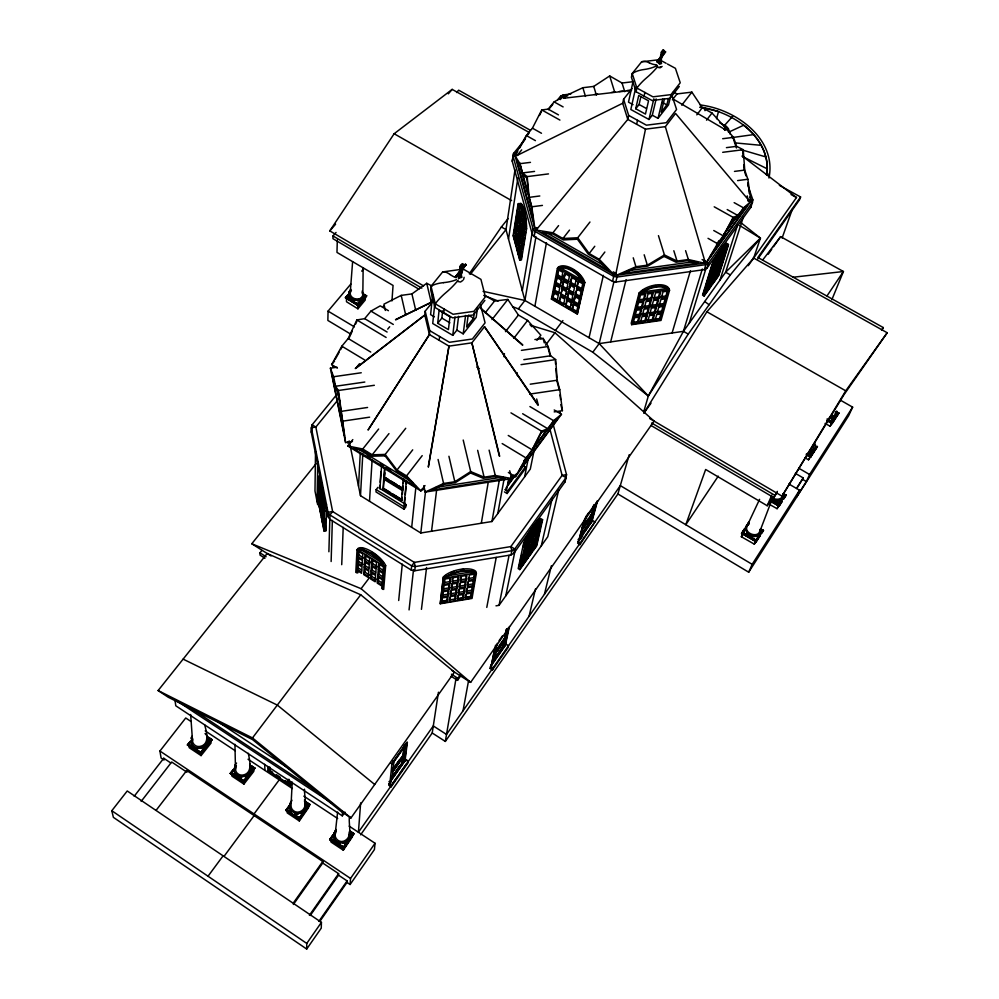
<?xml version="1.0" encoding="UTF-8"?>
<svg xmlns="http://www.w3.org/2000/svg" width="999" height="999" viewBox="0 0 999 999"><rect width="100%" height="100%" fill="white"/><g stroke="black" fill="none" stroke-linecap="round" stroke-linejoin="round"><path stroke-width="1.5" d="M289.573 812.112L287.138 810.489L287.175 812.874L299.325 820.966L299.325 818.606L301.698 815.196M294.443 814.66L299.325 817.906L294.443 814.385M466.046 264.61L461.988 269.63L461.263 269.218L465.322 264.186L466.046 264.61L461.463 271.116L460.651 277.472M337.612 812.075L335.127 834.527C334.715 839.06 339.535 842.756 343.818 841.17C353.471 837.362 348.089 824.3 349.513 816.782M553.084 424.063L566.52 474.65L564.934 482.042L513.898 553.196L511.013 554.932L414.76 570.766L411.238 570.067L329.832 519.28L327.909 516.608L311.301 432.305L311.351 427.747L312.125 424.787L336.413 394.967M306.705 949.05L306.755 943.418L321.428 922.364L127.235 790.971L111.801 810.738L113.374 817.344L306.705 949.05L321.253 928.146L321.428 922.364M352.61 261.75L350.224 292.732C349.588 299.388 361.288 301.848 362.824 295.08L363.149 267.632M315.522 451.411L314.985 490.971L317.682 504.757M317.095 501.76L317.719 461.426M318.756 503.396L318.856 497.902L319.705 508.229L318.756 503.396L320.592 503.109M320.13 510.402L320.229 504.945L321.079 515.259L320.13 510.402L321.965 510.114M320.254 503.808L320.354 498.276L321.203 508.691L320.254 503.808L322.103 503.508M320.379 497.127L320.479 491.52L321.341 502.022L320.379 497.127L322.24 496.828M320.504 490.359L320.604 484.69L321.466 495.279L320.504 490.359L322.377 490.072M321.503 517.445L321.616 512L322.452 522.327L321.503 517.445L323.351 517.157M321.641 510.876L321.74 505.369L322.59 515.771L321.641 510.876L323.489 510.576M321.765 504.22L321.878 498.651L322.727 509.14L321.765 504.22L323.626 503.933M323.164 511.351L323.276 505.806L324.138 516.296L323.164 511.351L325.037 511.051M323.301 504.645L323.426 499.038L324.275 509.615L323.301 504.645L325.187 504.358M350.811 284.078L328.059 311.139L327.859 320.442L350.537 334.016M324.038 531.056L324.638 504.545A17.557 1.536 81.4 0 0 321.915 484.965A17.557 1.536 81.4 0 0 318.993 475.874L318.544 502.872L324.038 531.056L325.886 530.769L326.461 507.367M325.936 518.493L325.849 522.589L325.125 518.906M336.039 232.455L332.992 235.976L332.929 238.674L418.906 289.161M327.909 516.608L328.022 512.275L311.351 427.747L315.846 427.072L337.212 400.799M337.312 240.035L336.975 252.422L393.057 285.452L391.958 300.911M328.883 551.76L329.945 514.96L332.63 511.538L315.846 427.072L312.125 424.787L311.301 432.305M331.131 561.513L332.355 520.442M293.369 904.47L322.727 863.024L322.777 861.475L186.713 770.504L156.206 810.201M346.653 297.315L358.142 304.42L346.653 297.315L348.489 295.13M234.041 770.816L234.128 768.693M348.813 296.74L349.051 291.858L350.761 289.298M341.72 564.685L343.219 527.347M357.929 308.816L358.129 305.282L346.503 298.102L346.491 301.748L357.929 308.816L365.222 300.062L365.534 296.403M292.22 782.08L291.034 805.244C290.572 809.752 295.392 813.373 299.613 811.825C308.953 808.441 304.058 796.29 304.495 789.222M365.472 295.254L358.142 304.42M191.184 740.172L191.546 744.255M358.529 486.188L360.289 452.722M310.252 915.496L338.524 875.174L338.611 873.65L322.727 863.024M174.975 699.999L175.774 705.781L342.307 815.858L342.545 811.488M355.781 572.464L357.018 549.787L358.117 548.351A17.82 6.681 37.3 0 1 372.227 551.96A17.82 6.681 37.3 0 1 385.664 565.571L383.678 589.46M534.328 449.313L530.294 469.105L491.933 521.528L420.804 532.991L360.502 495.704L362.799 453.858M356.83 572.989L356.968 570.379L361.626 573.301M357.03 569.293L357.33 563.998L362.013 566.945L361.688 572.215L357.03 569.293L358.117 567.869L358.341 563.898M357.392 562.899L357.679 557.554L362.4 560.501L362.075 565.846L357.392 562.899L358.479 561.475L358.703 557.454M357.742 556.431L358.042 551.011L362.787 553.983L362.462 559.39L357.742 556.431L358.841 555.007L359.066 550.936M357.829 572.877L357.979 570.267M334.79 842.182L330.969 839.597L330.994 842.032L343.294 850.224L343.456 847.901M339.76 844.792L343.469 847.252L346.541 842.494M363.773 573.526L364.111 568.256L368.806 571.203L368.444 576.46L363.773 573.526L364.86 572.102L365.11 568.144M364.173 567.157L364.51 561.825L369.23 564.785L368.868 570.104L364.173 567.157L365.259 565.734L365.509 561.725M364.573 560.714L364.91 555.307L369.667 558.279L369.305 563.673L364.573 560.714L365.671 559.278L365.921 555.219M369.505 501.261L372.14 459.577M319.73 921.54L347.003 882.429L347.103 880.906L338.524 875.174M377.972 487.3L376.161 489.635L376.011 491.945L404.046 509.228L405.844 506.88L406.056 504.595L379.245 488.086M370.542 577.772L370.904 572.514L375.599 575.461L375.212 580.706L370.542 577.772L371.616 576.348L371.89 572.402M370.979 571.428L371.341 566.108L376.074 569.068L375.686 574.375L370.979 571.428L372.065 569.992L372.34 566.008M371.416 564.997L371.79 559.615L376.561 562.599L376.161 567.969L371.416 564.997L372.515 563.561L372.789 559.527M347.003 882.429L350.1 884.515L350.537 878.433L375.05 843.268L349.151 826.136M352.56 834.465L352.385 836.787L343.294 850.224M351.086 836.013L352.622 833.503L351.111 835.751M379.932 485.327L379.72 488.374L380.157 487.812M380.157 482.267L380.919 471.59M379.932 488.811L381.556 466.283M382.954 489.448L383.728 479.108L402.322 490.534L401.373 500.799L382.954 489.448L383.728 488.436M399.213 486.088L403.209 488.536L402.422 489.572L383.791 478.134L384.54 468.156M384.165 478.533L383.391 488.886L401.81 500.224L402.085 497.29M384.99 467.582L384.24 477.559L402.859 488.986L403.121 486.163M384.915 472.839L384.428 477.31L403.047 488.748M377.31 582.017L377.709 576.785L382.417 579.745L381.993 584.964L377.31 582.017L378.384 580.594L378.683 576.66M377.784 575.699L378.196 570.392L382.929 573.364L382.505 578.658L377.784 575.699L378.871 574.263L379.183 570.292M378.284 569.293L378.683 563.923L383.454 566.908L383.017 572.265L378.284 569.293L379.37 567.857L379.682 563.823M360.651 802.884L358.416 832.267L397.639 776.573M363.249 296.204L362.2 290.996M381.693 588.623L381.905 586.038L377.222 583.104M382.729 589.398L384.565 567.02L385.664 565.571M348.926 294.081L349.088 291.895M349.925 836.051L349.775 831.33M766.832 174.775C771.952 137.35 732.754 111.501 700.087 107.118M402.422 489.572L403.334 479.67M402.36 494.355L402.772 489.96M403.384 483.341L403.771 479.095M404.046 505.244L406.318 481.456M404.046 509.228L404.27 506.943L406.056 504.595M405.057 497.589L404.483 503.621L404.907 503.059M405.344 494.567L406.069 487.012M406.356 483.991L406.643 480.969M431.618 303.209L425.199 311.164L424.812 315.072L429.433 334.553L448.976 346.129L471.878 342.844L484.515 326.71L538.261 404.97L536.688 398.988M306.006 804.195L305.032 808.878M398.688 600.499L402.285 564.185M375.05 843.268L374.413 849.575L350.1 884.515M432.667 294.48L430.606 314.635L434.378 316.858M368.294 429.682L429.433 334.553L429.82 330.694L425.199 311.164M289.947 804.183C287.325 813.623 301.748 816.957 305.045 808.428M434.815 303.446L432.729 323.514L452.747 335.339L456.88 330.12L458.591 316.296M411.688 527.347L415.959 486.426M484.89 300.399L473.426 314.91L452.647 317.844L434.902 307.405L435.277 303.821L431.044 286.238L442.682 271.915L463.286 269.093L480.931 279.358L485.402 296.828L473.901 311.351L453.071 314.285L435.277 303.821M248.301 753.283C249.6 760.189 253.234 773.189 242.932 775.062C239.335 775.724 235.502 773.001 235.489 769.23L234.94 744.33M437.699 323.276L439.085 310.402L449.937 316.783L448.426 329.62L437.699 323.276L441.858 318.082L442.657 310.914M411.238 570.067L411.688 565.896L414.31 562.4L510.839 546.59L514.76 549L513.898 553.196M388.936 783.716L388.761 785.264L391.158 786.825L408.141 762.687L408.354 761.113L405.969 759.565L388.936 783.716L391.333 785.276L391.158 786.825M235.489 769.23L236.376 765.646M409.066 609.914L413.511 569.667M439.185 340.334L439.622 336.488M392.57 768.181L392.27 770.903L403.546 754.957L404.732 745.291M414.76 570.766L415.222 566.595L414.31 562.4L332.63 511.538L328.022 512.275L329.945 514.96L411.688 565.896L415.222 566.595L511.85 550.736L514.76 549L565.983 477.672L562.125 475.349L549.925 429.195M443.768 312.625L444.168 309.053M402.659 758.129L402.147 762.362L403.184 763.024L404.046 755.993L392.782 771.94L392.008 778.87L390.971 778.196M392.857 771.29L393.931 761.762L405.319 745.666L404.133 755.331L392.857 771.29L391.808 770.604L393.544 768.144M420.804 532.991L425.549 491.183M455.532 276.748L459.615 271.691L460.339 272.115L456.256 277.173L455.532 276.748L459.665 271.191L459.99 266.396L462.2 263.649L462.924 264.073L461.263 269.193M456.256 277.173L460.389 271.616L460.714 266.82L462.924 264.073M452.747 335.339L454.982 316.945M403.758 749.138L403.084 754.657L404.133 755.331M402.859 758.266L402.347 762.487L392.033 777.11M404.47 745.117L403.296 754.794L392.02 770.741M403.284 757.017L402.597 762.649L391.421 778.483M421.441 609.353L426.585 567.519M431.543 531.256L436.575 490.472M204.67 724.862C206.493 731.593 210.277 744.642 199.85 746.453C195.579 747.352 191.383 743.169 192.732 738.898M461.463 271.116C459.115 269.942 465.047 266.296 465.259 264.685L465.322 264.186M405.781 751.623L404.62 760.913L389.972 781.68M406.168 748.526L406.943 742.332L391.983 763.448L389.997 782.205L388.961 781.53M405.769 761.151L405.969 759.565M456.88 330.12L463.199 333.853L465.571 315.447M656.967 61.788L660.252 57.667L661.138 58.104L657.617 62.15L656.967 61.788L660.364 57.168L661.35 52.185L663.136 49.95L663.786 50.3L662.075 55.807L665.559 51.811L664.909 51.461L661.425 55.457L662.3 55.907M468.119 315.622L466.62 327.023L473.588 318.206L474.363 312.475M660.376 57.13C662.212 58.441 661.425 53.159 662.012 52.535L663.786 50.3M525.312 139.098L513.573 153.396L512.237 161.226L532.28 234.253L534.203 236.588L612.512 281.381L615.809 282.03L704.357 269.63L706.955 268.169L750.786 207.417L751.136 204.832M477.472 308.092L476.198 317.357L463.199 333.853M443.394 576.947L440.247 603.771L472.04 598.438L476.373 573.289L475.961 571.553A17.857 7.243 -13.2 0 0 460.452 569.343A17.857 7.243 -13.2 0 0 443.394 576.947L440.247 603.771M441.546 603.046L442.282 597.939L447.814 597.015L447.053 602.122L441.546 603.046L441.533 598.776M442.432 596.878L443.169 591.72L448.726 590.784L447.964 595.953L442.432 596.878L442.594 591.283M443.119 587.612L443.481 584.989M444.018 581.268L444.393 578.621M447.053 602.122L447.24 596.578M447.964 595.953L448.151 590.359M448.888 589.71L449.662 584.477L444.056 585.414L443.319 590.646L448.888 589.71L449.075 584.065M449.825 583.391L450.611 578.096L444.967 579.033L444.218 584.328L449.825 583.391L450.012 577.684M449.513 601.71L450.287 596.603L455.806 595.679L455.02 600.786L449.513 601.71L449.513 597.439M450.449 595.541L451.223 590.372L456.78 589.447L455.981 594.617L450.449 595.541L450.449 591.233M451.386 589.298L452.172 584.065L457.767 583.141L456.943 588.374L451.386 589.298L451.585 583.641M452.135 579.919L452.535 577.272M514.985 169.892L505.993 229.608L524.912 300.462L599.175 343.606L648.326 395.991L643.756 411.713M360.614 834.839L432.217 733.004L438.449 692.232M508.503 239.023L517.869 178.022M455.02 600.786L455.219 595.242M455.981 594.617L456.193 589.023M456.943 588.374L457.167 582.717M457.929 582.042L458.753 576.748L453.121 577.684L452.335 582.979L457.929 582.042L458.154 576.336M518.056 204.046L513.124 235.614L519.717 260.165L521.416 259.94L526.598 228.709A16.508 3.334 82.5 0 0 524.175 210.127A16.508 3.334 82.5 0 0 519.792 203.821L518.056 204.046A16.508 3.322 82.5 0 1 522.44 210.352A16.508 3.322 82.5 0 1 524.85 228.933L519.717 260.165M518.056 217.432L514.61 240.11L513.474 235.901L514.485 229.47L515.621 233.704M515.834 232.367L514.697 228.134L515.709 221.641L516.858 225.886M517.07 224.538L515.921 220.28L516.958 213.711L518.119 217.969M519.53 208.129L518.331 216.608L517.17 212.337L518.219 205.694L519.38 209.965M457.48 600.374L458.279 595.267L463.798 594.343L462.962 599.45L457.48 600.374L457.492 596.103M458.454 594.205L459.265 589.035L464.822 588.099L463.973 593.281L458.454 594.205L458.466 589.897M459.44 587.949L460.264 582.717L465.846 581.793L464.997 587.025L459.44 587.949L459.453 583.616M460.439 581.63L461.276 576.323L466.895 575.399L466.021 580.706L460.439 581.63L460.452 577.247M521.003 215.634L516.258 246.241L515.122 242.008L516.133 235.602L517.282 239.847M517.494 238.511L516.346 234.266L517.382 227.784L518.531 232.043M518.743 230.694L517.594 226.436L518.631 219.88L519.792 224.151M520.017 222.789L518.843 218.519L519.905 211.875L521.066 216.171M660.589 59.878L661.525 56.069L664.909 51.461M516.77 248.139L517.794 241.746L518.943 246.016L517.907 252.385L516.77 248.139L518.469 247.914L518.881 245.354M518.006 240.422L519.043 233.953L520.204 238.237L519.155 244.68L518.006 240.422L519.717 240.185L520.142 237.6M519.268 232.605L520.317 226.074L521.478 230.357L520.417 236.888L519.268 232.605L520.979 232.38L521.615 228.459M520.529 224.713L521.59 218.094L522.764 222.402L521.703 229.008L520.529 224.713L522.265 224.475L522.902 220.504M660.789 63.049L661.688 57.405L665.559 51.811M462.962 599.45L463.199 593.906M463.973 593.281L464.21 587.674M464.997 587.025L465.234 581.381M466.021 580.706L466.271 574.987M518.419 254.295L519.455 247.927L520.616 252.198L519.567 258.554L518.419 254.295L520.129 254.058L520.966 248.963M519.667 246.591L520.716 240.147L521.878 244.443L520.829 250.874L519.667 246.591L521.391 246.366L522.015 242.495M520.941 238.811L522.002 232.28L523.176 236.588L522.102 243.107L520.941 238.811L522.664 238.574L523.301 234.665M522.227 230.931L523.301 224.325L524.475 228.659L523.389 235.24L522.227 230.931L523.951 230.694L524.6 226.736M766.42 174.7C770.204 155.457 758.428 136.738 743.78 125.175L728.496 132.243M768.793 176.348L769.267 173.426M768.968 178.034C777.047 138.499 735.189 108.941 700.199 104.97M503.946 356.705L504.445 353.658M465.422 599.038L466.271 593.93L471.778 593.006L470.904 598.114L465.422 599.038L465.447 594.767M466.446 592.857L467.295 587.687L472.839 586.763L471.953 591.945L466.446 592.857L466.471 588.561M467.482 586.613L468.344 581.381L473.926 580.444L473.026 585.689L467.482 586.613L467.52 582.267M522.327 251.96L521.278 258.329L520.129 254.058M522.964 248.064L523.601 244.206M524.038 241.571L524.687 237.662M525.124 235.002L525.561 232.367M468.531 580.282L469.405 574.987L475.012 574.05L474.113 579.358L468.531 580.282L468.131 578.558L473.713 577.634L474.388 573.651M481.318 523.239L488.224 482.355M428.384 467.045L448.976 346.129L428.296 466.683M432.217 733.004L445.329 741.433L456.068 678.184M522.302 290.697L532.167 232.755M470.904 598.114L471.166 592.569M471.953 591.945L472.227 586.338M473.026 585.689L473.301 580.032M532.28 234.253L533.154 229.121L513.011 155.944L517.17 155.419L622.714 103.247L623.576 99.226L632.092 88.549M472.914 589.323L473.426 586.363M473.926 583.404L474.438 580.444M474.95 577.484L475.449 574.525M451.098 676.273L457.53 680.356L457.892 678.296L460.589 674.487M534.203 236.588L535.089 231.456L537.387 228.546L627.784 119.405L628.671 115.409L623.576 99.226M335.127 834.527L336.251 830.818M512.599 306.643L518.369 308.891L524.912 300.462L535.963 236.713M491.933 521.528L499.238 480.619M564.934 482.042L566.52 474.65L562.125 475.349L510.839 546.59L511.85 550.736L511.013 554.932M534.89 306.256L546.453 242.707M497.777 513.548L504.17 478.533M463.024 710.801L468.581 680.569M506.468 490.484L508.691 478.546M509.29 478.546L508.179 484.44L515.384 474.637M504.445 491.895L507.117 493.518L507.554 491.221L525.374 466.92L522.714 465.322M486.788 607.404L496.228 557.454M551.423 299.101L557.367 268.456L558.316 267.233A16.733 8.766 37.5 0 1 572.789 268.881A16.733 8.766 37.5 0 1 584.827 282.455L577.31 314.086L551.423 299.101L552.922 294.98M250.387 770.516L250.786 768.443M553.496 292.058L554.058 289.136M555.481 281.83L556.043 278.921M557.467 271.616L558.316 267.233M552.547 299.038L553.758 292.807L558.254 295.392L557.017 301.623L552.547 299.038L554.695 291.596M554.02 291.508L555.244 285.202L559.752 287.799L558.503 294.106L554.02 291.508L555.931 285.239M555.494 283.891L556.743 277.51L561.276 280.12L560.014 286.488L555.494 283.891L557.43 277.56M557.005 276.174L558.254 269.718L562.824 272.34L561.538 278.796L557.005 276.174L558.953 269.78M561.463 282.717L561.962 280.17M562.999 274.987L562.487 277.572L557.942 274.95M525.374 466.92L524.912 469.255L507.117 493.518M559.015 302.784L560.252 296.553L564.747 299.151L563.486 305.369L559.015 302.784L560.938 296.591M560.514 295.267L562.712 287.749L560.514 295.267L565.009 297.864L565.946 296.641L561.45 294.043M562.037 287.662L563.311 281.293L567.857 283.903L566.558 290.272L562.037 287.662L563.998 281.343M563.573 279.957L564.872 273.514L569.442 276.149L568.131 282.58L563.573 279.957L565.559 273.576M524.612 476.873L528.259 458.678M495.979 605.844L499.05 605.332L509.078 555.344M565.009 297.864L566.296 291.571L561.775 288.961M566.458 294.131L566.97 291.608M568.019 286.501L567.494 289.048L562.974 286.438M490.097 668.443L490.447 666.745L506.181 644.255L508.503 645.716L508.129 647.439L492.432 669.917L490.097 668.443L491.845 665.958M494.655 649.038L491.408 664.822L504.945 645.491L508.703 628.021M495.591 645.142L491.433 665.334L490.871 664.984M505.769 595.866L515.172 550.137M565.484 306.531L566.758 300.312L571.253 302.909L569.954 309.116L565.484 306.531L567.432 300.337M567.02 299.026L568.319 292.744L572.839 295.354L571.528 301.623L567.02 299.026L568.993 292.769M568.581 291.433L570.829 283.853L568.581 291.433L573.114 294.043L574.05 292.819L569.517 290.209M570.167 283.753L571.49 277.322L576.073 279.957L574.725 286.376L570.167 283.753L572.165 277.385M750.786 207.417L752.447 202.298L748.738 200.25L675.574 113.449L665.346 126.661L645.491 129.158L615.946 273.401L613.698 276.386L612.512 281.381M493.356 662.137L494.942 654.495L505.332 639.66L503.683 647.377L502.672 646.753L499.225 651.66M497.252 643.281L495.092 653.771L505.494 638.935L507.767 628.321L506.018 630.819M492.432 669.917L492.794 668.219L579.258 544.393M207.367 741.995L207.792 739.947M458.491 278.858L459.615 271.691M459.503 277.834L460.339 272.115M573.114 294.043L574.45 287.7L569.892 285.077M571.403 305.419L571.928 302.934M572.989 297.889L572.452 300.399L567.956 297.802M576.473 281.293L577.01 278.721L576.073 279.957M571.965 310.277L573.276 304.083L577.784 306.681L576.448 312.874L571.965 310.277L573.938 304.096M573.551 302.784L574.875 296.516L579.408 299.138L578.059 305.394L573.551 302.784L575.536 296.553M575.149 295.217L577.422 287.637L575.149 295.217L579.682 297.827L581.043 291.496L576.485 288.873M576.76 287.55L578.121 281.131L582.717 283.766L581.331 290.185L576.76 287.55L578.796 281.181M523.651 543.006L518.206 568.618L519.792 569.592L536.738 545.779L542.594 519.792L540.983 518.818A17.595 2.872 -58.8 0 0 533.429 525.861A17.595 2.872 -58.8 0 0 523.651 543.006L525.262 543.993L519.792 569.592M519.268 565.859L520.092 561.95M520.891 558.229L520.329 560.864L523.289 556.705L524.138 552.747M523.339 546.69L523.913 543.98M191.683 738.498L192.12 744.879M502.947 645.454L503.496 642.881M505.119 635.264L506.406 629.195M504.245 640.434L502.872 646.877L494.268 659.165M504.994 636.9L506.618 629.32M506.868 629.482L504.92 638.573L495.379 652.172M523.039 556.568L521.915 561.838L524.875 557.679L526.011 552.397L523.039 556.568L521.453 555.581M525.811 543.618L524.662 549.025L527.659 544.83L528.821 539.41L525.811 543.618L524.2 542.632M760.776 532.917L761.113 531.306M522.489 560.414L521.928 563.024L523.501 563.985L520.566 568.131L521.678 562.924L524.637 558.766L523.501 563.985M525.237 547.639L524.662 550.324L526.248 551.298L523.276 555.469L524.425 550.124L527.41 545.941L526.248 551.298M509.415 626.485L505.307 645.504L504.745 645.154M576.448 312.874L577.909 309.178M577.31 314.086L583.878 283.691L584.827 282.455M363.261 296.853L363.424 293.706M512.237 161.226L513.573 153.396L517.17 155.419L521.69 149.887M524.712 559.115L526.76 554.433M526.086 552.784L528.146 548.064M529.545 541.62L528.958 544.305L530.556 545.279L527.584 549.438L528.746 544.08L531.73 539.91L530.556 545.279M745.729 528.371L748.463 523.713M527.759 558.016L528.908 552.784L525.961 556.918L524.825 562.137L527.759 558.016L526.186 557.055M529.145 551.685L530.307 546.378L527.347 550.536L526.198 555.831L529.145 551.685L527.559 550.724M531.967 538.786L533.166 533.354L530.169 537.537L528.995 542.957L531.967 538.786L530.369 537.812L528.883 539.897M633.079 81.306L628.496 102.148L633.054 104.645M528.958 553.159L531.006 548.476M529.62 547.839L531.818 544.755L532.405 542.082M531.768 540.384L533.841 535.614M533.191 533.866L535.277 529.058M531.992 552.072L533.154 546.815L530.219 550.936L529.07 556.181L531.992 552.072L530.419 551.111M533.404 545.716L534.59 540.384L531.63 544.53L530.457 549.837L533.404 545.716L531.818 544.755M534.827 539.285L536.026 533.891L533.054 538.036L531.88 543.419L534.827 539.285L533.241 538.311M536.276 532.767L537.487 527.31L534.502 531.48L533.304 536.925L536.276 532.767L534.677 531.793M635.776 87.25L630.831 109.515L648.963 119.48L652.297 115.21L656.168 98.926M535.227 542.544L534.64 545.192L536.213 546.153L533.291 550.237L534.465 544.967L537.4 540.871L536.213 546.153M539.585 523.051L538.973 525.799L540.559 526.773L537.599 530.906L538.823 525.449L541.795 521.291L540.559 526.773M679.308 86.451L670.067 98.302L652.097 100.512L636.051 91.733L636.875 88.049L632.23 73.514L641.62 61.813L659.452 59.678L666.096 63.274M463.673 279.32L464.135 277.31M537.637 539.772L538.848 534.415L535.901 538.536L534.715 543.881L537.637 539.772L536.063 538.811L534.602 540.859M539.098 533.304L540.309 527.897L537.35 532.03L536.151 537.437L539.098 533.304L537.512 532.342L536.038 534.403M635.726 108.754L638.723 95.467L648.538 100.837L645.454 114.086L635.726 108.754L639.098 104.495L640.771 97.115M636.625 124.276L637.537 120.292M644.068 96.116L644.904 92.445M541.296 545.841L552.26 498.114M589.048 337.724L603.359 275.349M657.617 62.15L661.013 57.517M529.095 616.221L535.452 588.998M558.641 490.234L547.777 536.725L499.05 605.332M648.963 119.48L653.846 98.789M518.369 308.891L592.794 352.235L599.175 343.606L614.023 281.443M615.809 282.03L617.02 277.035L615.946 273.401L613.236 271.853M652.297 115.21L658.016 118.344L662.674 99.138M664.447 98.876L661.226 112.125L666.857 104.895L668.306 99.001M544.443 594.23L551.398 565.721M670.741 95.941L668.543 104.845L658.016 118.344M610.664 341.933L626.073 279.683M459.665 271.191L460.389 271.616M639.073 293.007L631.231 323.189L631.668 324.675L661.013 320.442L669.542 290.272L669.08 288.773A16.796 8.404 -17 0 0 655.681 285.002A16.796 8.404 -17 0 0 639.073 293.007L639.535 294.518L631.668 324.675M636.75 306.206L637.412 303.696M578.146 541.371L577.659 543.231L579.932 544.617L594.954 521.953L592.694 520.579L578.146 541.371L580.419 542.757L579.932 544.617M583.653 522.065L579.033 539.585L591.545 521.703M584.49 519.53L579.058 540.072L578.071 539.472M582.554 528.334L580.344 536.663L589.885 523.026L591.783 516.033M585.402 517.557L582.754 527.559L592.37 513.848L594.705 505.207M639.235 315.522L639.685 317.008L634.577 317.744L632.966 323.876L638.049 323.139L637.612 321.666L638.91 316.745M640.022 315.734L641.67 309.515L636.538 310.252L634.914 316.458L640.022 315.734L639.572 314.235L640.883 309.265M642.007 308.229L643.681 301.948L638.511 302.685L636.875 308.966L642.007 308.229L641.558 306.73L642.894 301.698M644.03 300.637L645.716 294.28L640.521 295.017L638.861 301.373L644.03 300.637L643.568 299.138L644.917 294.043M586.338 516.471L583.316 527.897L592.931 514.173L596.041 502.659M638.049 323.139L639.685 317.008M647.065 315.946L645.391 322.09L640.322 322.814L641.957 316.683L647.065 315.946L646.615 314.46M642.307 315.397L643.968 309.19L649.088 308.454L647.402 314.673L642.307 315.397L641.857 313.911L646.952 313.174L648.301 308.204M644.305 307.904L645.991 301.611L651.136 300.886L649.437 307.168L644.305 307.904L643.856 306.406L648.988 305.669L650.349 300.637M646.341 300.312L648.039 293.956L653.221 293.219L651.498 299.575L646.341 300.312L645.878 298.813L651.036 298.077L652.409 292.982M585.114 528.971L589.46 522.764L591.346 515.771M590.184 516.071L591.932 513.586L594.268 504.945M591.545 515.884L589.647 522.889L580.981 535.277M594.467 505.057L592.132 513.698L582.517 527.41M645.391 322.09L644.954 320.604L646.278 315.684M591.945 520.229L597.152 501.048M597.527 500.974L591.883 521.74L590.909 521.141M647.664 321.753L649.338 315.622L654.432 314.885L652.734 321.029L647.664 321.753L647.215 320.279L652.285 319.543L653.633 314.635M651.385 308.129L656.493 307.392L654.782 313.611L649.687 314.335L651.385 308.129L650.923 306.643M654.782 313.611L654.333 312.125L655.706 307.155M656.855 306.106L658.591 299.825L653.446 300.549L651.735 306.843L656.855 306.106L656.405 304.608L657.792 299.588M658.953 298.514L660.714 292.158L655.531 292.894L653.808 299.25L658.953 298.514L658.491 297.015L659.902 291.92M658.791 307.068L657.055 313.286L662.15 312.55L663.898 306.343L658.791 307.068L658.329 305.582M659.153 305.781L660.901 299.5L666.033 298.763L664.26 305.045L659.153 305.781L658.691 304.283L663.811 303.559L665.222 298.526M661.263 298.189L663.024 291.833L668.194 291.096L666.408 297.452L661.263 298.189L660.801 296.691L665.946 295.954L667.732 289.598M716.533 118.744L718.556 111.463L700.087 107.318M660.052 319.967L661.788 313.823L656.705 314.56L654.994 320.704L660.052 319.967L659.602 318.494L660.988 313.574M662.15 312.55L661.688 311.064L663.086 306.094M661.775 314.648L662.986 310.327M665.834 300.274L667.045 295.954M667.856 293.082L669.08 288.773M445.329 741.433L617.906 493.968L629.22 454.707M658.791 63.499L660.252 57.667M659.44 63.849L661.138 58.104M672.102 332.979L690.446 270.679M592.794 352.235L648.326 395.991L683.428 331.331L702.309 269.018M704.357 269.63L705.881 264.623L665.346 126.661M250.936 769.292L250.287 771.403A9.828 9.228 -18 0 1 245.517 776.248L238.986 776.847M689.235 323.189L706.068 268.107M706.955 268.169L708.491 263.162L752.447 202.298L752.796 199.7L747.814 185.202M661.425 55.457L663.136 49.95M711.987 264.698L702.559 295.155L704.083 296.016L718.718 275.549L728.446 244.855L726.897 243.993A16.571 2.522 -60.3 0 0 721.315 248.376A16.571 2.522 -60.3 0 0 711.987 264.698L713.536 265.572A16.571 2.51 -60.3 0 1 722.864 249.238A16.571 2.51 -60.3 0 1 728.446 244.855M705.257 287.512L703.333 293.718L704.844 294.58L707.392 291.021L709.327 284.815L706.78 288.386L704.844 294.58M706.043 284.977L707.592 279.957M709.527 279.52L711.5 273.177L714.085 269.58L712.1 275.936L709.527 279.52L707.991 278.646L709.964 272.302M710.364 270.979L712.362 264.56M704.083 296.016L714.148 263.536M709.727 283.529L711.688 277.247L709.128 280.819L707.18 287.088L709.727 283.529L708.204 282.667M714.497 268.269L716.495 261.838L713.91 265.434L711.912 271.853L714.497 268.269L712.949 267.395M713.074 273.738L711.9 277.522L713.411 278.384L710.876 281.93L712.836 275.649L715.384 272.09L713.411 278.384M715.459 266.096L714.273 269.917L715.796 270.779L713.249 274.338L715.234 267.982L717.794 264.41L715.796 270.779M717.482 259.64L716.67 262.225L718.206 263.087L715.646 266.658L717.657 260.227L720.229 256.643L718.206 263.087M711.063 285.901L713.011 279.67L710.464 283.229L708.528 289.435L711.063 285.901L709.552 285.04M714.385 276.186L713.211 279.932L714.71 280.781L712.187 284.315L714.148 278.084L716.683 274.55L714.71 280.781M715.971 271.141L716.758 268.606M719.168 260.951L717.956 264.772L719.492 265.634L716.945 269.193L718.943 262.812L721.503 259.253L719.492 265.634M722.002 251.898L720.379 257.068L721.915 257.929L719.355 261.488L721.378 255.045L723.95 251.473L721.915 257.929M350.224 292.732L351.436 290.334M717.095 273.251L719.08 266.945L716.533 270.492L714.547 276.798L717.095 273.251L715.571 272.402M718.031 271.091L716.845 274.837L718.356 275.687L715.846 279.208L717.806 272.977L720.341 269.443L718.356 275.687M720.029 264.76L719.23 267.295L720.754 268.144L718.219 271.678L720.217 265.359L722.752 261.825L720.754 268.144M722.452 257.093L721.64 259.653L723.164 260.514L720.629 264.048L722.639 257.667L725.187 254.121L723.164 260.514M725.299 248.052L724.075 251.923L725.611 252.784L723.064 256.343L725.099 249.887L727.659 246.328L725.611 252.784M719.979 280.107L737.474 225.287M207.929 740.783L207.255 742.869A9.803 9.091 -18.6 0 1 202.447 747.652L195.929 748.226M743.343 217.008L725.599 272.252L683.428 331.331L599.175 343.606M751.548 203.546L752.796 199.7L748.738 200.25L748.201 200.974L750.237 202.11L706.655 262.138L702.097 259.553M759.602 499.325L747.077 525.936C743.393 534.178 760.351 539.023 760.002 529.32M740.883 222.652L760.426 238.124L753.671 258.054L706.892 311.775L643.756 413.261M349.95 835.614C348.863 844.58 333.966 845.441 333.828 835.639M782.13 237.999L792.382 209.091M779.357 185.327L800.586 196.978L799.625 199.65L757.866 258.816M289.947 804.632L291.958 800.236M759.552 532.167L772.864 497.265M831.842 299.737L843.418 271.516L780.606 236.651L762.961 259.653M759.889 535.439L754.295 544.143L741.358 536.738L742.544 533.603M759.14 535.377L755.931 540.359L743.069 532.592L748.276 535.564M718.256 476.148L685.789 524.712L705.656 469.493L767.232 505.744L771.777 495.129M363.286 295.554C361.014 302.31 349.638 300.162 348.951 293.431M650.923 425.424L773.825 497.614L777.359 491.371M754.295 544.143L755.694 541.133M755.931 540.359L757.679 537.537M778.171 502.547L781.593 501.073M617.906 493.968L748.701 572.215L752.16 564.335L799.525 490.222L788.86 483.991M769.38 504.333L777.085 508.691L778.521 505.606L772.002 501.91M772.339 501.173L778.783 504.82L781.28 500.836M809.689 453.571L810.389 452.01L813.686 450.699M804.707 457.667L808.516 459.79L812.162 453.171M810.301 455.806L811.975 453.096M796.752 488.486L803.233 477.947L795.329 473.339M799.525 490.222L796.365 497.215L806.38 481.555L809.577 474.5L852.634 407.155L840.659 400.312M825.062 423.426L830.094 426.211L835.052 417.619M833.578 419.493L831.93 422.152L834.153 418.693M882.08 330.057L883.228 327.547L757.879 257.467L800.586 196.978M337.387 368.119L331.618 364.623L341.833 346.191L348.201 338.511L356.855 319.955L364.685 318.656L387.1 332.043M348.551 339.136L352.347 330.981M355.519 324.2L356.78 321.478M714.572 263.786L715.122 262.625A15.485 2.348 -60.3 0 1 727.709 245.13L714.572 263.786L713.024 262.912L713.561 261.75A15.485 2.36 -60.3 0 1 718.006 253.709M852.634 407.155L848.613 415.784L748.701 572.215M348.326 294.518L345.617 297.752L358.354 305.619M235.589 765.034C227.672 781.081 256.318 778.696 249.9 764.073M748.338 201.049L747.227 195.854M522.639 413.723L547.677 428.683L541.57 431.168L532.08 449.8L508.241 435.464M517.757 154.695L515.784 153.584L526.348 135.539L532.43 128.184L541.733 109.927L548.151 109.141L558.466 114.885M539.435 115.484L541.483 111.476M706.655 262.138L717.519 243.669L723.214 235.826L733.204 217.395L737.961 215.547L743.543 207.867L750.237 202.11M335.364 359.053L339.086 352.335M340.584 349.638L342.07 346.953M508.366 472.452L515.409 476.71L526.048 457.954L502.172 443.568M517.619 154.62L515.034 155.682L534.802 227.947L537.137 227.635L536.201 230.045L613.736 274.488L614.972 272.852M519.492 148.177L525.661 137.65M649.625 418.494L782.03 496.153L845.741 390.821L887.199 332.754L753.271 257.817M661.038 57.055L661.688 57.405M746.078 526.76L746.94 525.362M190.859 738.236L192.308 735.988M796.54 488.386L803.233 477.947M744.779 528.396L741.533 533.391L756.243 541.795L756.018 540.571L759.302 535.464M771.128 501.748L779.083 506.243L778.87 505.032L781.268 501.286M806.58 454.957L810.601 457.205L810.376 456.019L813.099 451.823M756.618 540.084L758.291 537.487M781.28 501.985L778.783 505.869M814.322 450.574L810.289 456.855M835.077 418.281L831.917 423.201M836.65 415.821L837.924 413.586M777.085 508.691L781.767 501.398M808.516 459.79L817.257 446.541L810.376 457.08M830.094 426.211L835.276 418.144M836.875 415.859L838.735 413.111L832.005 423.426M760.876 529.17L763.273 530.544L756.031 541.645L741.758 533.354L744.929 528.459M782.105 501.248L779.008 506.056M783.441 499.013L785.963 495.242L783.578 493.893M756.243 541.795L760.276 535.526M761.887 533.016L763.498 530.506L761.051 529.12M779.083 506.243L782.242 501.348M783.815 498.888L786.176 495.217L783.753 493.843M810.601 457.205L817.469 446.516L816.608 446.341M827.035 420.666L832.229 423.539L838.948 413.087L836.413 411.825M368.057 429.97L429.433 334.553M648.326 395.991L688.249 334.103L730.344 274.925L760.426 238.124L739.522 225.449M782.03 496.153L843.955 394.755L887.199 332.754M778.783 504.82L781.131 501.173M349.188 838.173L346.328 841.62M767.232 505.744L773.126 496.615M881.53 330.157L883.228 327.547M773.825 497.614L777.21 492.37M747.202 524.65L748.825 522.152L749.3 522.777M747.314 524.787L748.9 522.34L747.314 525.087M744.967 528.708L741.758 533.354M743.631 531.143L742.257 533.641L744.68 530.107M742.931 532.929L744.542 530.444M741.358 536.738L742.956 534.265M336.001 829.445L334.016 833.453L335.052 840.084M334.74 831.78L335.976 829.894M423.601 285.926L329.795 230.906L394.143 133.741L452.172 89.386L528.758 132.23M827.047 295.854L843.418 271.516L792.844 277.26M348.851 835.002L350.262 832.929L349.662 830.831M343.469 847.252L345.754 843.88M333.154 834.552L329.695 839.622L343.668 848.913L343.506 847.527L348.002 841.183M351.036 836.7L352.872 833.703L353.996 833.653L343.668 848.913M345.092 845.878L348.264 841.183M349.051 840.022L353.009 834.19M333.416 835.351L330.407 839.597L343.544 848.338L348.426 841.146M349.238 839.947L352.472 835.176M348.701 841.17L343.631 848.663L329.945 839.56L333.329 834.602M349.425 840.034L353.758 833.715L350.037 831.243M333.454 834.777L329.945 839.56M330.407 839.597L333.266 835.863M335.364 840.921L333.641 837L335.227 834.689M469.305 273.763L501.386 226.96L508.141 218.569M299.325 820.966L308.541 807.716L308.716 805.119L304.82 810.713M304.732 805.756L306.169 803.708L304.483 799.849M299.325 817.906L302.422 813.198M306.281 807.929L308.591 804.345L306.156 802.996M289.398 805.419L285.714 810.364L299.525 819.555L299.363 818.169L302.535 813.623M306.493 807.941L308.853 804.545L309.99 804.507L299.525 819.555M290.334 812.949L299.425 818.993L302.722 814.26M305.02 810.801L309.278 804.832L306.156 802.721M286.139 810.426L299.488 819.305L304.633 811.925M305.369 810.801L309.752 804.57L306.069 802.122M492.482 668.631L446.516 734.44L433.291 725.948L408.329 761.388M580.419 542.757L620.317 485.614L752.16 564.335M318.881 921.34L347.103 880.906M494.068 659.04L497.502 654.12M580.781 535.164L583.379 531.443M492.794 661.775L503.109 647.027L504.757 639.298L496.103 651.66M580.219 539.572L582.779 535.901M286.988 809.215L289.523 805.606M285.714 810.364L289.46 806.156M290.784 812.224L287.125 809.789L289.335 806.68M768.231 254.233L771.765 249.213M773.538 246.703L780.606 236.651M585.739 516.833L588.349 513.111M592.707 506.918L594.442 504.445M499.013 640.796L502.509 635.801M588.111 513.961L593.394 506.431M451.698 670.366L470.641 682.367L654.095 421.116L554.944 332.742L531.081 325.462M309.39 915.309L338.611 873.65M494.93 651.897L497.527 648.189M499.263 645.716L504.47 638.299L505.494 638.935M583.191 526.048L588.436 518.568M495.129 652.022L504.67 638.423M585.177 524.6L592.157 514.635M391.82 776.972L394.405 773.313M396.128 770.878L399.563 766.008M389.66 783.99L391.446 781.455M391.333 785.276L408.354 761.113M400.312 772.776L406.556 763.91M644.73 412.025L651.036 403.121M748.263 265.684L796.49 197.527L742.145 155.944M395.279 765.696L399.612 759.565M392.195 771.553L402.597 756.842M457.53 680.356L461.126 675.274M350.974 817.931L454.433 672.102L360.726 594.767L267.17 553.508L158.117 690.546L168.182 697.202L252.56 739.622L340.409 810.963L350.974 817.931L252.472 737.936L158.117 690.546M293.356 902.984L322.777 861.475M342.307 815.858L344.955 812.137M707.991 278.646L710.564 275.075L712.1 275.936M527.272 537.587L524.75 541.108L525.249 539.984A16.446 2.685 -58.8 0 1 529.233 532.617M529.857 533.99L538.449 521.99M713.024 262.912L714.784 260.464M716.558 258.017L725.536 245.554M727.372 229.758L736.163 217.62M716.52 244.218L719.23 240.484M723.763 234.266L738.236 214.348M508.828 481.281L511.525 477.609M508.154 482.654L513.561 475.299M508.429 482.817L513.836 475.474M533.803 448.114L545.754 431.88M269.967 767.282L270.13 771.665L288.224 783.628L289.223 782.267L289.173 779.382M505.769 488.386L516.483 473.801M208.029 876.223L223.102 855.831M254.046 813.935L279.221 779.857M224.163 856.18L254.146 815.584M523.676 461.201L553.758 420.467M515.409 476.71L561.463 414.273L554.208 409.965M290.434 781.455L290.484 786.051L267.932 771.128L268.931 769.779L268.806 766.67M719.655 122.79L726.41 126.461L724.387 129.146L724.675 130.007L726.872 129.733L733.528 137.35L736.6 146.341L743.244 149.688L744.73 170.08L747.864 179.258L750.823 199.975L748.738 200.25M383.017 572.265L384.103 570.829L379.37 567.857M732.592 116.396L723.9 126.111M578.059 305.394L578.983 304.171L574.475 301.573M252.472 737.936L360.726 594.767M375.212 580.706L376.286 579.283L371.616 576.348M571.253 302.909L572.19 301.698M581.331 290.185L582.267 288.948L577.709 286.326M569.954 309.116L570.879 307.892L566.408 305.307M555.407 330.469L562.912 320.567M579.408 299.138L580.332 297.902M376.161 567.969L377.247 566.533L372.515 563.561M316.071 463.711L251.785 543.756L361.089 588.686L369.555 577.509M545.541 345.167L554.944 332.742M369.305 563.673L370.392 562.237L365.671 559.278M557.017 301.623L557.942 300.412L553.483 297.827M574.725 286.376L575.661 285.152L571.103 282.53M352.822 439.597L347.739 445.954L420.904 490.946L425.012 485.576M536.925 340.372L540.859 335.214L527.609 320.429L518.419 315.047L507.829 299.438L494.517 301.061L485.402 295.729M613.736 274.488L599.275 259.315L604.857 252.023M706.53 120.18L712 113.024L702.285 107.717L691.882 92.133L677.01 93.918L673.401 91.945M747.077 525.936L749.2 523.926M569.442 276.149L570.392 274.912M568.131 282.58L569.068 281.356L564.522 278.733M401.373 500.799L402.16 499.775L392.944 494.105M561.276 280.12L562.225 278.896M402.322 490.534L403.109 489.51M560.014 286.488L560.951 285.277L556.443 282.667M599.275 259.315L589.185 253.534L594.78 246.266M696.803 114.848L702.285 107.717M141.159 801.41L171.678 762.012L186.95 772.215M420.904 490.946L406.543 475.886L422.202 455.631M513.811 338.274L527.609 320.429M134.191 796.265L163.761 758.253L170.779 762.949M383.791 478.134L384.59 477.11M406.543 475.886L397.003 470.042L412.712 449.837M536.201 230.045L552.922 232.779L562.924 238.511L577.722 237.75L589.959 222.015M505.506 331.656L518.419 315.047M681.743 105.182L691.882 92.133M233.054 769.879L230.232 773.463L243.843 782.517L243.719 781.156L248.326 775.236M250 772.801L253.871 768.119L255.045 768.119L243.843 782.517M244.643 780.481L246.478 778.084M248.239 775.848L253.758 768.706L253.783 771.415L243.918 784.103L231.943 776.136L231.731 773.638M244.668 780.856L254.333 768.431M163.761 758.253L164.048 760.002L161.089 758.016L159.927 751.036L185.727 717.994L190.921 721.428M240.085 778.508L243.694 780.906L246.378 777.16M249.975 772.527L253.596 768.181L251.199 766.583M562.924 238.511L569.517 230.095M672.402 99.813L677.01 93.918M347.739 445.954L362.762 449.001L372.215 454.807L385.189 454.42L405.731 428.284M491.995 319.593L507.829 299.438M243.818 782.279L230.482 773.413L233.242 769.892M233.404 770.067L230.482 773.413M230.232 773.463L233.304 770.516M235.277 775.311L231.668 772.914L233.316 770.791M552.922 232.779L558.578 225.599M372.215 454.807L388.973 433.603M485.214 312.824L494.517 301.061M662.125 66.421L660.102 67.807L657.654 67.345M362.762 449.001L378.633 429.033M188.724 745.004L189.223 747.714L201.074 755.594L211.039 743.094L210.764 740.521M470.279 274.325L505.993 229.608L501.386 226.96M264.947 558.229L260.04 555.119L259.952 552.834L261.888 550.399M204.283 747.452L200.674 752.297L197.078 749.65M206.144 745.454L210.689 739.747L208.316 738.186M190.222 741.42L187.375 744.954L200.824 753.908L200.699 752.559L204.433 747.876M206.293 745.541L210.964 739.697L212.15 739.71L200.824 753.908M203.621 749.737L211.451 740.022M203.696 749.75L205.632 747.314M207.567 744.879L210.477 741.246M462.974 280.307L460.539 282.018L457.779 281.481M200.811 753.671L187.625 744.904L190.409 741.433M190.572 741.62L187.625 744.904M190.459 742.307L188.786 744.392L191.121 745.691M249.45 772.489L244.193 776.548M359.54 363.686L355.656 368.456L424.812 315.072L355.244 368.519M387.724 329.133L389.672 326.748M557.617 99.813L560.551 96.241L563.124 94.942L570.816 94.006M235.04 764.934L236.576 763.061M515.784 153.584L517.757 151.186M560.289 99.588L562.275 97.19L564.085 98.202L631.568 90.397M548.151 109.141L554.12 101.91L562.275 97.19M526.436 136.339L529.083 133.117M548.463 109.653L552.809 104.395M364.685 318.656L370.929 311.114L380.269 305.856L388.424 310.701M331.618 364.623L334.59 361.026M358.404 305.806L358.191 304.62L365.684 295.617L366.67 295.866L358.404 305.806L345.404 297.764L348.164 294.48M358.092 305.419L364.61 297.515M358.254 305.494L365.796 296.378M358.316 305.719L366.458 295.891L362.537 293.818M358.166 304.033L360.901 300.749M254.633 768.368L251.174 765.771M361.7 271.141L363.686 268.793M345.404 297.764L348.501 294.755M456.63 92.532L458.666 90.185L530.319 130.245M329.795 230.906L335.602 224.201M448.326 93.831L452.172 89.386M362.637 297.615L358.828 300.112M309.752 804.57L307.155 803.159M353.758 833.715L349.912 831.48M760.426 238.124L725.599 272.252L730.344 274.925M302.148 812.274L303.796 810.751M446.103 575.436L445.317 576.148L472.939 571.578M785.963 495.242L783.378 494.13M763.273 530.544L760.676 529.408M518.543 204.832L518.806 204.608A15.435 3.109 82.5 0 1 524.537 225.624L524.562 226.898L518.543 204.832L520.279 204.595L525.099 222.253M782.741 498.851L779.844 500.624M814.197 449.912L811.375 451.623M834.577 417.332L836.575 415.01L836.663 411.913M561.463 414.273L553.583 420.679L529.92 406.568M203.184 747.015L204.982 745.654M385.364 310.452L383.953 304.171L401.211 295.379L411.925 293.918L426.723 283.291L431.955 286.014M303.009 811.862L296.803 814.222A7.53 7.205 -16.4 0 1 294.693 813.885M785.139 495.704L783.166 494.205M762.462 530.993L760.464 529.47M560.551 96.241L565.097 97.952L564.61 96.279L582.867 87.712L593.743 86.413L609.69 75.949L622.04 83.017L632.829 81.731M423.801 485.701L425.212 492.057L443.581 483.466L454.832 481.73L470.691 471.578L484.115 477.185L495.279 475.449L511.65 478.596L509.702 470.754M614.885 272.952L616.483 275.262L635.913 266.733L647.34 265.16L664.435 254.957L677.06 261.076L688.386 259.528L704.283 263.162L703.646 261.189L704.732 261.039L708.491 263.162L705.881 264.623L617.02 277.035L613.698 276.386L535.089 231.456L533.154 229.121L537.387 228.546L536.975 227.66M759.39 535.152L753.933 536.575A8.941 7.73 24 0 1 748.189 534.04L745.516 529.033A6.843 5.919 23.9 0 1 747.489 524.512M560.639 267.083L559.939 267.495L583.441 280.994M833.828 417.919L835.301 417.082A6.593 5.47 23 0 0 837.062 412.874L836.937 411.326M459.665 274.538L458.004 276.611L458.928 277.784L461.913 277.372L461.288 274.862M659.64 67.233L660.789 66.658M659.427 61.114L658.091 62.787L660.401 64.048L661.538 63.461L660.863 61.389M395.841 319.805L432.055 301.935L395.504 319.605M201.573 747.739L196.853 748.214M187.375 744.954L188.511 744.455L191.159 745.978M329.695 839.622L330.856 839.11L334.653 841.633M758.641 535.427C753.908 538.099 746.99 535.039 745.866 529.72M343.194 843.343L347.19 841.195A9.865 9.565 -13.6 0 0 350.299 835.164L350.262 832.929M741.533 533.391L742.694 532.954L756.018 540.571M810.351 450.187L813.011 448.901L814.222 445.104M511.176 476.71L512.2 476.411L511.138 476.573M342.282 843.281L344.393 842.719M703.683 261.313L704.732 261.039M811.538 452.997L807.779 453.471M831.38 419.83L833.154 419.393M357.692 302.098L359.515 301.71M441.171 601.336L446.678 600.411M449.138 599.999L454.632 599.075M457.092 598.663L462.574 597.739M465.022 597.327L470.504 596.415M441.371 601.81L447.427 600.799M458.017 599.013L462.562 598.251M465.584 597.752L471.64 596.728M443.831 582.592L449.438 581.668M451.935 581.243L457.542 580.319M460.039 579.907L465.634 578.97M442.932 588.923L448.501 587.986M450.986 587.574L456.555 586.65M459.041 586.238L464.597 585.302M467.082 584.89L472.627 583.965M442.045 595.167L447.577 594.243M450.062 593.818L455.581 592.894M458.054 592.482L463.573 591.558M466.046 591.146L471.565 590.234M324.638 504.545L326.536 504.245M425.212 492.057L511.65 478.596M436.026 487.412L503.396 476.948M337 367.232L330.407 368.169L345.592 442.557L352.447 441.521M554.183 411.9L562.412 410.664L559.752 389.66L557.217 380.219L555.656 359.603L550.661 355.781L548.176 346.516L543.094 338.386L534.902 339.56M330.407 368.169L333.604 376.735L335.552 386.263L338.374 390.497L342.682 421.153L369.63 417.17M529.67 394.118L559.752 389.66M340.696 411.426L367.57 407.467M530.219 384.19L557.217 380.219M632.529 322.39L637.612 321.666M644.954 320.604L639.872 321.328L640.322 322.814M654.545 319.218L659.602 318.494M521.416 350.362L548.176 346.516M335.552 386.263L364.81 382.043M523.838 359.652L550.661 355.781M338.374 390.497L374.338 385.289M521.028 364.635L555.656 359.603M638.411 299.875L643.568 299.138M653.346 297.752L658.491 297.015M636.425 307.467L641.558 306.73M651.273 305.344L656.405 304.608M634.465 314.972L639.572 314.235M654.333 312.125L649.238 312.849L649.687 314.335M656.605 311.8L661.688 311.064M333.604 376.735L361.251 372.764M667.544 288.411L640.946 292.17L641.77 291.371A15.697 7.855 -17 0 1 643.993 289.76M732.891 137.475L753.833 134.578M627.397 270.816L694.43 261.601M616.483 275.262L704.283 263.162M514.697 228.134L516.396 227.909L517.157 230.732M524.85 228.933L526.598 228.709M516.346 234.266L518.056 234.041L518.818 236.863M513.474 235.901L515.172 235.664L515.934 238.486M515.122 242.008L516.82 241.783M517.17 212.337L518.893 212.113M518.843 218.519L520.579 218.282M515.921 220.28L517.644 220.055M517.594 226.436L519.305 226.211L520.079 229.046M515.034 155.682L519.942 163.686L522.489 172.939L527.185 176.611L529.183 197.352L531.78 206.805L542.432 205.407M737.599 180.594L747.864 179.258M529.183 197.352L539.81 195.979M734.477 171.403L744.73 170.08M730.369 134.44L728.371 128.646L724.387 129.146L672.939 98.938M522.489 172.939L534.552 171.403M726.423 147.64L736.6 146.341M527.185 176.611L548.488 173.901M722.702 152.31L743.244 149.688M519.942 163.686L530.469 162.362M722.689 138.711L733.528 137.35M565.134 98.077L564.085 98.202L563.124 94.942M594.555 94.48L597.652 94.106M611.588 92.407L614.885 92.008M619.33 91.471L622.577 91.071M627.197 90.509L630.282 90.135M564.61 96.279L567.707 95.904M356.606 300.349L358.466 300.224M830.381 416.67L834.627 415.297L835.813 411.588M778.221 502.422L776.223 502.447A8.829 7.555 23.6 0 1 772.239 501.173M830.107 418.369L832.055 418.356M295.979 813.923L298.102 813.923M239.91 776.835L242.033 776.96M809.39 451.286C813.686 451.91 817.332 446.953 814.672 443.219M829.557 417.495L833.291 417.395L836.063 415.721L837.137 412.912L836.638 411.226M829.282 418.094L831.218 418.244M735.127 142.894L761.363 145.355M762.587 530.357L763.498 530.506M785.289 495.042L786.176 495.217M483.054 291.321L524.912 300.462M838.099 412.887L838.948 413.087M338.162 842.731L340.159 843.293M741.121 149.65L765.958 156.98M775.998 500.749L772.227 499.175M352.934 299.4L354.72 300.075M483.728 295.404L498.164 301.024M422.115 489.36L423.114 489.81L422.202 489.248M183.117 659.14L277.31 705.094L374.7 784.477M742.369 156.468L767.369 168.893M664.797 51.96L665.446 52.323M662.25 51.061L662.899 51.424M661.35 52.185L662.012 52.535M661.525 56.069L662.175 56.419M660.839 56.206L661.488 56.556M667.419 63.998L675.411 68.319L680.232 82.767L670.966 94.63L652.959 96.841L636.875 88.049A28.234 12.15 -42.2 0 1 646.715 77.697A37.637 16.671 -42.4 0 0 657.704 66.546M657.08 61.289L657.742 61.638M772.477 498.613C776.535 502.16 785.501 500.074 783.953 493.643M662.287 102.398L666.857 104.895M639.098 104.495L646.378 108.491M791.046 194.543L796.49 197.527M628.671 115.409L646.428 125.187L666.333 122.69L676.585 109.465L671.728 94.718M645.491 129.158L627.784 119.405L622.714 103.247M836.2 412.075L838.486 413.336M827.047 419.006L832.092 421.803M828.146 420.067L832.017 422.352L832.229 423.539M827.072 420.542L832.155 423.351M554.12 101.91L563.124 106.918M734.153 202.647L743.543 207.867M727.197 209.553L737.961 215.547M541.733 109.927L559.927 120.08M714.21 206.805L733.204 217.395M807.904 454.046L810.451 455.457M806.468 453.821L810.376 456.019M806.218 454.582L810.526 457.018M532.43 128.184L541.495 133.267M713.748 230.519L723.214 235.826M526.348 135.539L535.427 140.647M708.029 238.336L717.519 243.669M705.881 290.172L707.392 291.021M772.489 500.836L778.933 504.483M772.264 501.298L778.87 505.032M394.143 133.741L511.613 200.612M706.892 311.775L845.741 390.821M546.028 232.33L605.232 266.246M683.428 331.331L688.249 334.103M750.873 537.062L756.081 540.034M576.073 293.993L580.619 296.603M554.944 290.297L559.44 292.882M559.939 301.561L564.41 304.146M572.889 309.053L577.372 311.651M553.646 298.639L556.243 300.137M465.259 264.685L465.984 265.097M461.088 265.022L461.813 265.447M459.99 266.396L460.714 266.82M461.201 269.718L461.925 270.142M460.164 270.142L460.889 270.567M798.95 468.319L809.577 474.5M455.581 276.248L456.306 276.673M802.597 479.358L806.38 481.555M468.543 315.234L473.588 318.206M332.992 235.976L421.84 288.124M651.648 423.002L774.824 495.304M441.858 318.082L449.9 322.827M429.82 330.694L449.438 342.295L472.402 338.998L485.077 322.839L480.507 304.832M476.735 367.083L479.408 368.668M370.929 311.114L393.306 324.45M328.059 311.139L354.408 326.873M356.855 319.955L386.126 337.462M510.976 412.862L541.57 431.168M348.201 338.511L370.729 352.06M341.833 346.191L364.398 359.79M591.932 513.586L592.931 514.173M589.46 522.764L590.446 523.364L592.719 514.972L583.104 528.671L580.906 537L579.919 536.401M504.87 489.597L507.554 491.221M526.048 543.856L527.659 544.83M367.295 455.606L369.905 457.217M380.369 463.623L382.979 465.222M386.9 467.619L390.821 470.029M523.289 556.705L524.875 557.679M362.637 293.544L366.67 295.866M358.441 449.15L412.724 482.517M385.914 477.934L388.574 479.557M391.233 481.193L396.553 484.465M385.052 489.248L390.309 492.482M383.579 488.636L402.01 499.975M346.416 297.34L358.191 304.62M376.161 489.635L404.27 506.943M360.989 549.625L381.993 562.749M358.841 555.007L363.561 557.954M358.479 561.475L363.161 564.423M365.259 565.734L368.781 567.944M372.065 569.992L375.587 572.202M378.871 574.263L383.591 577.222M358.117 567.869L361.613 570.067M364.86 572.102L369.53 575.037M378.384 580.594L383.067 583.541M493.918 653.846L494.942 654.495M363.711 574.612L368.381 577.534M370.467 578.846L375.137 581.78M490.447 666.745L492.794 668.219M772.165 497.452C775.524 500.711 783.491 499.637 782.791 493.931M251.785 543.756L271.029 555.943M259.952 552.834L266.096 556.743M451.436 674.213L457.892 678.296M404.445 760.539L405.02 760.913L407.367 742.232L392.02 763.885L390.959 763.186M392.869 761.076L393.931 761.762M391.733 771.253L392.782 771.94M216.383 720.754L289.872 769.218M192.033 709.015L317.832 792.045M175.524 699.974L333.379 804.207M268.931 769.779L272.69 772.264M276.448 774.749L280.207 777.234M285.214 780.556L291.483 784.702M205.207 730.881L235.227 750.736M248.052 759.24L292.357 788.548M303.821 796.141L337.662 818.531M208.491 737.287L212.15 739.71M251.348 765.659L255.045 768.119M304.995 801.186L309.99 804.507M350.199 831.143L353.996 833.653M208.316 737.387L211.913 739.76L207.854 737.387M251.061 766.008L253.446 767.582M208.279 737.886L210.964 739.697M251.174 766.308L253.871 768.119M349.7 831.618L353.271 833.978M350.149 832.142L352.61 833.765M234.041 774.225L231.668 772.914M241.258 779.033L243.669 780.631M290.784 811.95L287.125 809.789M333.604 840.421L331.131 838.785L333.591 840.683M339.785 844.53L343.481 847.002M194.605 748.501L200.699 752.559M231.393 772.964L236.326 776.248M240.022 778.708L243.719 781.156M286.863 809.852L290.609 812.349M294.368 814.847L299.363 818.169M337.187 843.318L343.506 847.527M191.134 746.603L193.631 748.313M197.153 750.599L199.575 752.259M236.438 776.735L243.744 781.63L243.918 784.103M293.169 814.46L295.667 816.171M337.212 843.755L342.195 847.115M233.766 775.236L230.981 773.476L243.793 781.992L236.263 776.897M286.701 810.439L299.425 818.993M330.669 839.672L343.544 848.338M159.927 751.036L350.537 878.433M111.801 810.738L306.755 943.418M237.962 776.173L235.115 773.463M704.72 301.486L709.103 304.782M361.089 588.686L470.641 682.367M522.752 344.88L480.781 308.379L522.539 345.167M351.361 298.389L349.463 295.954M712 113.024L725.424 127.772L724.387 129.146L724.824 129.982M726.41 126.461L728.371 128.646M529.92 324.538L531.855 326.698M746.241 533.903L747.602 535.414M731.58 136.813L733.328 138.824M205.732 734.078C213.411 742.082 197.727 753.82 192.058 744.405M385.189 454.42L397.003 470.042M577.722 237.75L589.185 253.534M484.515 326.71L537.862 405.032M291.233 811.588L289.56 807.716M304.795 800.249L306.006 804.645M541.071 338.673L540.696 337.824L540.934 338.698M348.876 295.005L349.538 296.566A8.442 7.055 3 0 0 353.908 299.987L359.59 300.112A6.469 5.395 3 0 0 362.437 298.226M347.727 442.232L348.064 443.144L347.877 442.207M304.52 801.023L305.282 804.582M733.778 140.135L736.463 147.989M744.655 171.928L746.028 175.924M749.824 197.04L750.823 199.975M362.325 292.37L362.824 295.08M636.051 91.733L631.418 77.223L632.23 73.514A27.984 18.132 9.3 0 1 644.068 69.505A37.05 24.625 10 0 0 657.354 65.484M685.589 250.674L688.386 259.528M622.04 83.017L624.75 91.696M673.826 250.737L677.06 261.076M609.69 75.949L614.647 91.92M658.453 235.639L664.435 254.957M665.946 295.954L666.408 297.452M663.811 303.559L664.26 305.045M651.036 298.077L651.498 299.575M593.743 86.413L596.378 95.105M644.18 254.782L647.34 265.16M648.988 305.669L649.437 307.168M652.285 319.543L652.734 321.029M582.867 87.712L585.476 96.428M646.952 313.174L647.402 314.673M633.241 257.817L635.913 266.733M522.864 176.049L527.759 193.731M519.605 162.625L531.943 207.58M522.027 213.087L522.802 215.946M522.265 224.475L523.039 227.347M521.391 246.366L522.152 249.213M515.984 239.723L516.758 242.607M548.076 347.989L550.237 356.081M556.843 380.694L559.415 390.309M543.094 338.386L544.293 342.907M560.801 404.645L562.412 410.664M250.499 765.159L251.011 767.157M499.687 456.268L471.878 342.844L499.338 456.056M489.11 450.137L495.279 475.449M477.659 450.337L484.115 477.185M434.902 307.405L430.681 289.847L431.044 286.238A31.681 17.258 12.8 0 1 443.544 282.667M783.691 493.481L784.103 495.217A6.768 5.782 23.7 0 1 782.205 499.662L776.835 501.036A8.841 7.555 23.6 0 1 772.851 499.762M426.723 283.291L431.343 302.784M463.211 440.047L470.691 471.578M473.713 577.634L474.113 579.358M411.925 293.918L415.746 310.377M448.926 456.268L454.832 481.73M401.211 295.379L405.681 314.872M438.086 459.478L443.581 483.466M349.151 440.909L360.502 495.704M337.212 390.621L338.149 395.179M337.35 390.334L340.122 403.883M200.762 753.009L201.074 755.594M325.1 520.029L325.686 529.108L325.212 526.66M325.312 527.797L325.886 530.769M704.432 107.692L704.969 110.677M349.75 831.767L350.112 833.865M249.688 765.334L249.987 767.07M531.78 206.805L534.802 227.947M747.826 182.954L748.251 185.976M748.688 188.998L749.337 193.531M342.682 421.153L345.592 442.557M560.002 394.905L560.576 399.513M783.703 494.218L783.89 495.891M761.176 529.033C762.649 539.323 745.291 536.8 745.966 527.822M349.25 831.955L349.413 833.84M517.12 372.664L517.357 375.624M555.344 361.089L555.581 364.111M555.919 368.631L556.605 377.672M742.781 151.199L743.219 157.155M743.768 164.623L744.193 170.592M190.659 714.497L192.507 740.684M264.685 764.31L264.947 770.404M267.744 766.47L267.932 771.128M526.311 226.661L526.286 225.387A15.422 3.122 82.5 0 0 521.178 204.508M288.162 779.307L288.224 783.628M333.641 837L333.616 834.764A9.865 9.565 -13.2 0 1 334.153 832.542M306.169 803.708L306.181 805.906M641.608 61.776A28.059 13.349 63.6 0 1 649.35 62.887M659.465 59.653A28.234 0.799 -78.7 0 1 659.602 60.477M656.468 64.76A37.088 17.87 64.6 0 1 649.35 62.812M722.577 247.065A15.485 2.36 -60.3 0 1 724.887 244.63M725.674 244.181A15.485 2.36 -60.3 0 1 726.161 244.268M572.639 269.493A15.634 8.192 37.5 0 1 575.262 271.191M576.098 271.815A15.634 8.192 37.5 0 1 581.668 277.635M557.367 268.456A16.733 8.754 37.5 0 1 571.84 270.117A16.733 8.754 37.5 0 1 583.878 283.691M652.484 286.201A15.697 7.855 -17 0 1 655.531 285.602M665.621 286.701A15.697 7.855 -17 0 1 667.107 287.787M639.535 294.518A16.796 8.392 -17 0 1 656.143 286.513A16.796 8.392 -17 0 1 669.542 290.272M442.669 271.878A31.681 11.164 61.7 0 1 450.112 274.55M435.252 303.833A31.681 13.262 -38.3 0 1 445.979 292.582A42.37 18.344 -38.2 0 0 457.992 280.407M461.8 272.939A31.668 1.474 -79 0 1 463.286 269.056M456.481 279.645A42.158 23.564 13.6 0 1 443.519 282.617M456.256 277.697A41.933 15.047 62.4 0 1 450.099 274.475M461.813 272.877A41.796 1.973 -79.1 0 1 461.151 275.125M529.807 531.668A16.446 2.685 -58.8 0 1 530.981 529.807M537.962 520.791A16.446 2.685 -58.8 0 1 539.897 519.555M525.262 543.993A17.595 2.847 -58.8 0 1 535.039 526.848A17.595 2.847 -58.8 0 1 542.594 519.792M362.1 548.488A16.658 6.244 37.3 0 1 364.273 548.863M372.177 552.472A16.658 6.244 37.3 0 1 374.013 553.683M374.925 554.333A16.658 6.244 37.3 0 1 376.685 555.706M377.535 556.418A16.658 6.244 37.3 0 1 383.591 563.124M357.018 549.787A17.832 6.668 37.3 0 1 371.128 553.409A17.832 6.668 37.3 0 1 384.565 567.02M450.936 572.627A16.696 6.768 -13.2 0 1 453.921 571.465M460.389 569.842A16.696 6.768 -13.2 0 1 463.623 569.442M443.781 578.696A17.87 7.23 -13.2 0 1 460.851 571.078A17.87 7.23 -13.2 0 1 476.373 573.289M194.056 747.339A7.505 6.956 -18.8 0 1 192.57 745.991M205.032 733.641A7.492 6.956 -18.5 0 1 206.531 734.989M237.088 775.948A7.517 7.068 -18.1 0 1 234.54 772.826M237.188 777.11A7.505 7.055 -18.2 0 1 235.664 775.748M249.176 774.525A9.803 9.216 -18.1 0 1 247.552 776.173M353.833 301.598A8.442 7.043 3 0 1 349.475 298.177M348.639 840.534A9.853 9.553 -13.7 0 1 347.115 842.282M336.938 842.344A7.542 7.318 -13.7 0 1 335.364 840.921M305.619 808.104A9.84 9.416 -16.3 0 1 304.545 810.139M289.56 805.506A9.84 9.428 -16.1 0 1 291.209 801.285M761.338 530.619A6.843 5.919 24.1 0 1 761.201 532.33M829.432 419.842A8.604 7.143 23 0 1 827.447 419.43M815.409 448.027A6.668 5.594 23.3 0 1 814.784 449.488M318.968 491.208L319.83 501.623L318.968 491.208M319.081 484.428L319.942 494.93L319.081 484.428M319.205 477.559L320.067 488.161L319.205 477.559M322.015 491.845L322.877 502.435L322.015 491.845M323.002 519.093L323.838 529.408L323.002 519.093M323.139 512.487L323.988 522.889L323.139 512.487M526.86 540.971L526.361 542.107L541.495 520.541A16.446 2.672 -58.8 0 0 526.86 540.971M541.271 432.592L532.242 450.312L526.111 458.628L519.118 470.941L558.304 417.832L553.109 422.065L547.09 430.219L541.271 432.592M560.089 412.375L559.665 413.211L560.089 412.375M732.742 218.856L723.239 236.401L710.314 256.506L747.377 205.457L742.969 209.253L737.274 217.095L732.742 218.856M333.354 365.671L332.867 366.496L333.479 365.746M642.22 292.869L641.395 293.681L668.006 289.91L667.569 289.285A15.697 7.842 -17 0 0 642.22 292.869M446.491 577.172L445.716 577.884L474.6 573.101L474.013 572.614A16.696 6.756 -13.2 0 0 446.491 577.172M470.479 472.977L455.394 482.629L443.931 484.403L431.868 490.047L505.394 478.596L494.63 476.535L483.254 478.296L470.479 472.977M664.035 256.406L647.777 266.109L636.138 267.707L623.376 273.314L698.064 263.024L687.599 260.639L676.061 262.225L664.035 256.406M559.69 268.319L558.99 268.719L582.504 282.23L582.092 281.181A15.647 8.179 37.5 0 0 559.69 268.319M359.228 550.012L358.604 550.249L383.042 565.534L382.505 564.572A16.671 6.231 37.3 0 0 359.228 550.012M319.455 476.923L324.325 502.372L324.225 501.136A16.409 1.436 81.4 0 0 319.455 476.923M384.34 305.894L383.341 306.156L384.365 306.006M577.422 239.223L563.349 239.922L553.146 234.091L542.145 232.28L608.104 270.08L598.613 260.115L588.324 254.233L577.422 239.223M385.077 455.844L372.739 456.193L363.112 450.287L353.221 448.264L415.472 486.55L406.031 476.66L396.328 470.691L385.077 455.844M188.411 745.067L200.787 753.383L188.411 745.067M526.935 178.122L522.477 174.613L519.88 165.172L516.645 159.902L533.478 221.353L531.493 207.467L528.846 197.852L526.935 178.122M338.324 391.97L335.639 387.937L331.556 372.565L344.468 435.826L338.324 391.97"/></g></svg>
